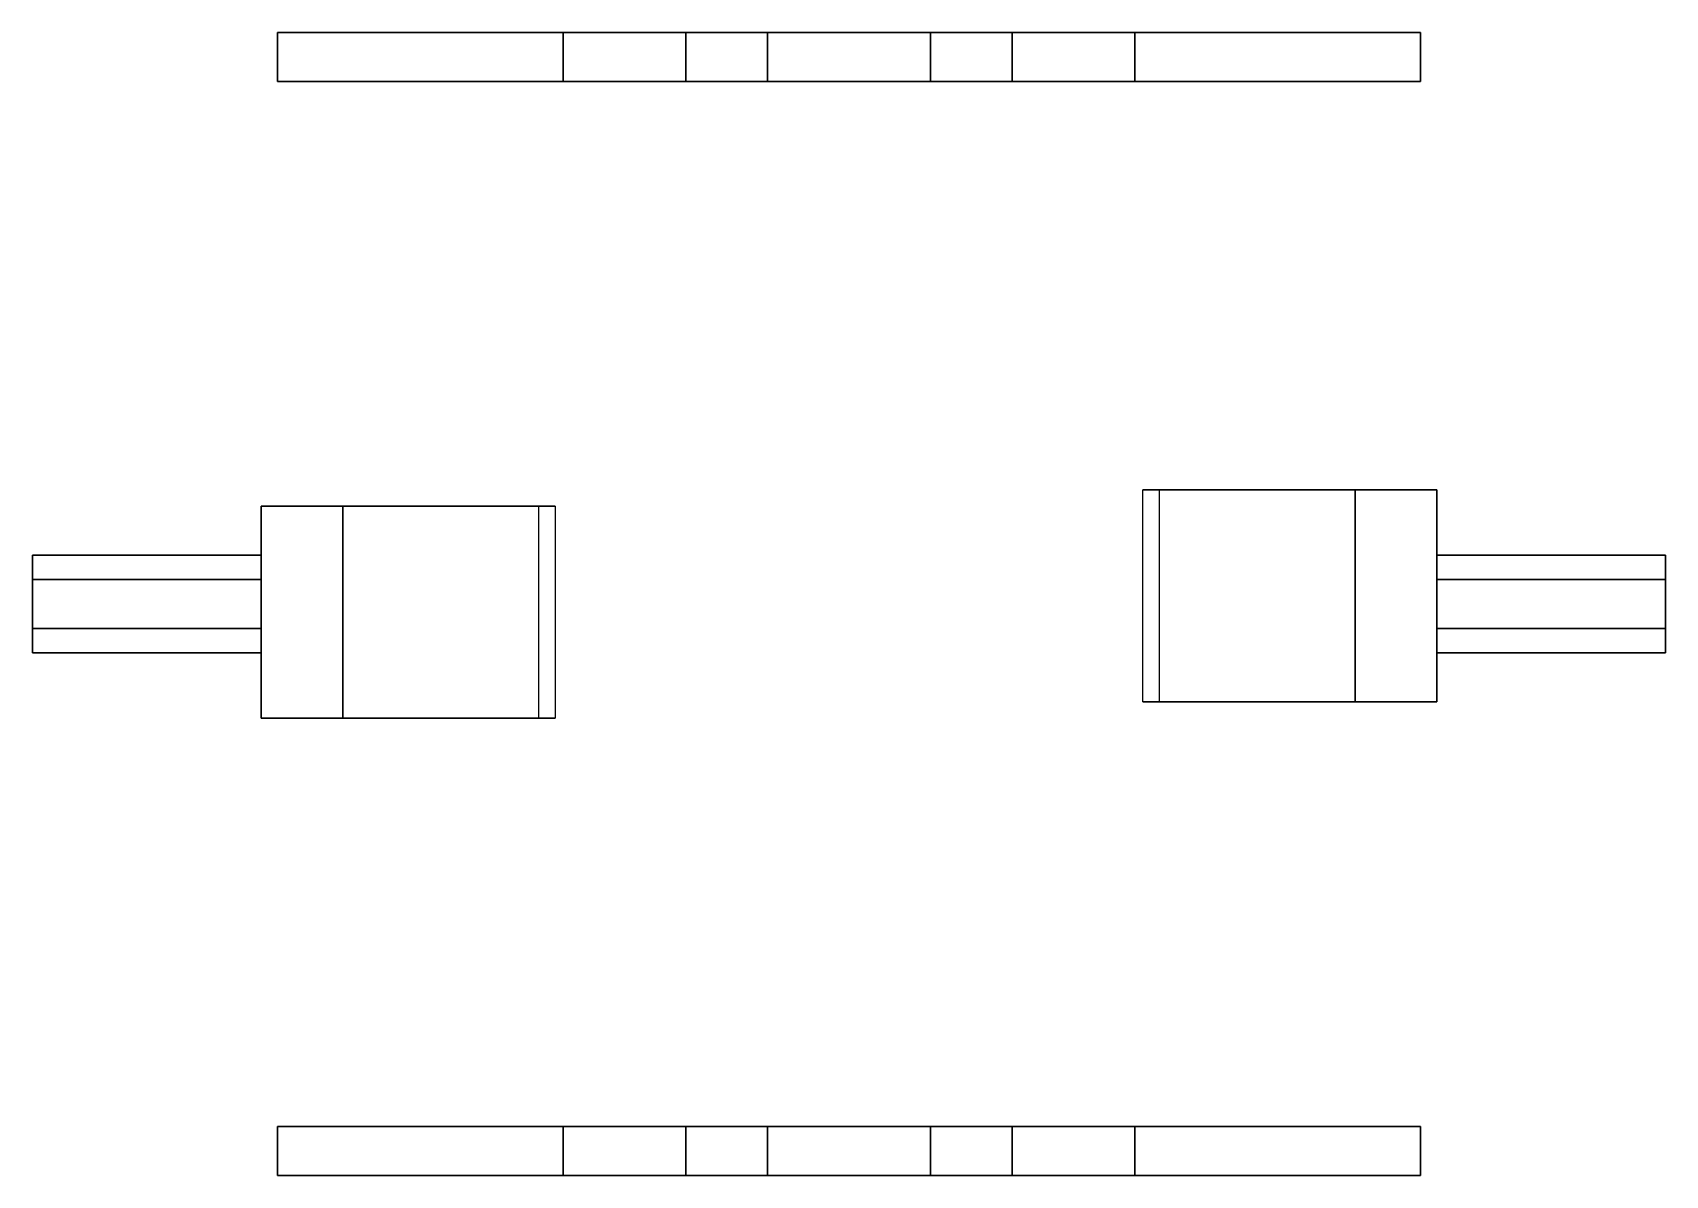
# Model space of a CAD drawing. Extents: x -0.5 to 0.5, y -0.35 to 0.35.
import ezdxf

# ---------------------------------------------------------------- set-up
doc = ezdxf.new("R2010")
doc.units = 0
doc.layers.add('TUBE_HOLDER', color=5, linetype='CONTINUOUS')

msp = doc.modelspace()

# ---------------------------------------------------------------- linework, layer by layer
at = {"layer": 'TUBE_HOLDER'}
for points in [[(-0.05, 0.35, 0.1566), (-0.1, 0.35, 0.07), (-0.35, 0.35, 0.07), (-0.175, 0.35, 0.3731)], [(-0.175, 0.35, 0.3731), (-0.35, 0.35, 0.07), (-0.35, 0.32, 0.07), (-0.175, 0.32, 0.3731)], [(-0.1, 0.35, 0.07), (-0.05, 0.35, -0.0166), (-0.175, 0.35, -0.2331), (-0.35, 0.35, 0.07)], [(-0.35, 0.35, 0.07), (-0.175, 0.35, -0.2331), (-0.175, 0.32, -0.2331), (-0.35, 0.32, 0.07)], [(0.05, 0.35, 0.1566), (-0.05, 0.35, 0.1566), (-0.175, 0.35, 0.3731), (0.175, 0.35, 0.3731)], [(-0.05, 0.35, -0.0166), (0.05, 0.35, -0.0166), (0.175, 0.35, -0.2331), (-0.175, 0.35, -0.2331)], [(-0.175, 0.35, -0.2331), (0.175, 0.35, -0.2331), (0.175, 0.32, -0.2331), (-0.175, 0.32, -0.2331)], [(0.175, 0.35, 0.3731), (-0.175, 0.35, 0.3731), (-0.175, 0.32, 0.3731), (0.175, 0.32, 0.3731)], [(-0.05, 0.35, -0.0166), (-0.1, 0.35, 0.07), (-0.1, 0.32, 0.07), (-0.05, 0.32, -0.0166)], [(-0.1, 0.35, 0.07), (-0.05, 0.35, 0.1566), (-0.05, 0.32, 0.1566), (-0.1, 0.32, 0.07)], [(0.05, 0.35, -0.0166), (-0.05, 0.35, -0.0166), (-0.05, 0.32, -0.0166), (0.05, 0.32, -0.0166)], [(-0.05, 0.35, 0.1566), (0.05, 0.35, 0.1566), (0.05, 0.32, 0.1566), (-0.05, 0.32, 0.1566)], [(0.05, 0.35, 0.1566), (0.175, 0.35, 0.3731), (0.35, 0.35, 0.07), (0.1, 0.35, 0.07)], [(0.05, 0.35, -0.0166), (0.1, 0.35, 0.07), (0.35, 0.35, 0.07), (0.175, 0.35, -0.2331)], [(0.1, 0.35, 0.07), (0.05, 0.35, -0.0166), (0.05, 0.32, -0.0166), (0.1, 0.32, 0.07)], [(0.05, 0.35, 0.1566), (0.1, 0.35, 0.07), (0.1, 0.32, 0.07), (0.05, 0.32, 0.1566)], [(0.35, 0.35, 0.07), (0.175, 0.35, 0.3731), (0.175, 0.32, 0.3731), (0.35, 0.32, 0.07)], [(0.175, 0.35, -0.2331), (0.35, 0.35, 0.07), (0.35, 0.32, 0.07), (0.175, 0.32, -0.2331)], [(-0.35, 0.32, 0.07), (-0.1, 0.32, 0.07), (-0.05, 0.32, 0.1566), (-0.175, 0.32, 0.3731)], [(-0.35, 0.32, 0.07), (-0.175, 0.32, -0.2331), (-0.05, 0.32, -0.0166), (-0.1, 0.32, 0.07)], [(0.175, 0.32, 0.3731), (-0.175, 0.32, 0.3731), (-0.05, 0.32, 0.1566), (0.05, 0.32, 0.1566)], [(-0.175, 0.32, -0.2331), (0.175, 0.32, -0.2331), (0.05, 0.32, -0.0166), (-0.05, 0.32, -0.0166)], [(0.35, 0.32, 0.07), (0.175, 0.32, 0.3731), (0.05, 0.32, 0.1566), (0.1, 0.32, 0.07)], [(0.175, 0.32, -0.2331), (0.35, 0.32, 0.07), (0.1, 0.32, 0.07), (0.05, 0.32, -0.0166)], [(0.31, 0.07, 0.17), (0.31, 0.07, -0.16), (0.18, 0.07, -0.17), (0.19, 0.07, 0.18)], [(0.31, 0.07, -0.16), (0.31, -0.06, -0.16), (0.18, -0.06, -0.17), (0.18, 0.07, -0.17)], [(0.19, 0.07, 0.18), (0.19, -0.06, 0.18), (0.31, -0.06, 0.17), (0.31, 0.07, 0.17)], [(0.36, 0.07, 0.04), (0.36, 0.07, -0.04), (0.31, 0.07, -0.16), (0.31, 0.07, 0.17)], [(0.36, 0.07, -0.04), (0.36, -0.06, -0.04), (0.31, -0.06, -0.16), (0.31, 0.07, -0.16)], [(0.31, 0.07, 0.17), (0.31, -0.06, 0.17), (0.36, -0.06, 0.04), (0.36, 0.07, 0.04)], [(0.36, -0.06, 0.04), (0.36, -0.06, -0.04), (0.36, 0.07, -0.04), (0.36, 0.07, 0.04)], [(-0.36, 0.06, 0.04), (-0.36, 0.06, -0.04), (-0.36, -0.07, -0.04), (-0.36, -0.07, 0.04)], [(-0.31, 0.06, 0.17), (-0.31, 0.06, -0.16), (-0.36, 0.06, -0.04), (-0.36, 0.06, 0.04)], [(-0.36, -0.07, -0.04), (-0.36, 0.06, -0.04), (-0.31, 0.06, -0.16), (-0.31, -0.07, -0.16)], [(-0.31, -0.07, 0.17), (-0.31, 0.06, 0.17), (-0.36, 0.06, 0.04), (-0.36, -0.07, 0.04)], [(-0.19, 0.06, 0.18), (-0.18, 0.06, -0.17), (-0.31, 0.06, -0.16), (-0.31, 0.06, 0.17)], [(-0.31, -0.07, -0.16), (-0.31, 0.06, -0.16), (-0.18, 0.06, -0.17), (-0.18, -0.07, -0.17)], [(-0.19, -0.07, 0.18), (-0.19, 0.06, 0.18), (-0.31, 0.06, 0.17), (-0.31, -0.07, 0.17)], [(-0.5, 0.03), (-0.5, 0.015, 0.026), (-0.36, 0.015, 0.026), (-0.36, 0.03)], [(-0.5, 0.015, -0.026), (-0.5, 0.03), (-0.36, 0.03), (-0.36, 0.015, -0.026)], [(-0.5, 0.03), (-0.5, -0.03), (-0.5, -0.015, 0.026), (-0.5, 0.015, 0.026)], [(-0.5, 0.015, -0.026), (-0.5, -0.015, -0.026), (-0.5, -0.03), (-0.5, 0.03)], [(0.5, 0.015, 0.026), (0.5, 0.03), (0.36, 0.03), (0.36, 0.015, 0.026)], [(0.5, 0.03), (0.5, 0.015, -0.026), (0.36, 0.015, -0.026), (0.36, 0.03)], [(0.5, -0.03), (0.5, 0.03), (0.5, 0.015, 0.026), (0.5, -0.015, 0.026)], [(0.5, -0.015, -0.026), (0.5, 0.015, -0.026), (0.5, 0.03), (0.5, -0.03)], [(-0.5, 0.015, 0.026), (-0.5, -0.015, 0.026), (-0.36, -0.015, 0.026), (-0.36, 0.015, 0.026)], [(-0.5, -0.015, -0.026), (-0.5, 0.015, -0.026), (-0.36, 0.015, -0.026), (-0.36, -0.015, -0.026)], [(0.5, -0.015, 0.026), (0.5, 0.015, 0.026), (0.36, 0.015, 0.026), (0.36, -0.015, 0.026)], [(0.5, 0.015, -0.026), (0.5, -0.015, -0.026), (0.36, -0.015, -0.026), (0.36, 0.015, -0.026)], [(-0.5, -0.015, 0.026), (-0.5, -0.03), (-0.36, -0.03), (-0.36, -0.015, 0.026)], [(-0.5, -0.03), (-0.5, -0.015, -0.026), (-0.36, -0.015, -0.026), (-0.36, -0.03)], [(0.5, -0.03), (0.5, -0.015, 0.026), (0.36, -0.015, 0.026), (0.36, -0.03)], [(0.5, -0.015, -0.026), (0.5, -0.03), (0.36, -0.03), (0.36, -0.015, -0.026)], [(0.19, -0.06, 0.18), (0.18, -0.06, -0.17), (0.31, -0.06, -0.16), (0.31, -0.06, 0.17)], [(0.31, -0.06, 0.17), (0.31, -0.06, -0.16), (0.36, -0.06, -0.04), (0.36, -0.06, 0.04)], [(-0.36, -0.07, 0.04), (-0.36, -0.07, -0.04), (-0.31, -0.07, -0.16), (-0.31, -0.07, 0.17)], [(-0.31, -0.07, 0.17), (-0.31, -0.07, -0.16), (-0.18, -0.07, -0.17), (-0.19, -0.07, 0.18)], [(-0.175, -0.32, 0.3731), (-0.35, -0.32, 0.07), (-0.35, -0.35, 0.07), (-0.175, -0.35, 0.3731)], [(-0.35, -0.32, 0.07), (-0.175, -0.32, -0.2331), (-0.175, -0.35, -0.2331), (-0.35, -0.35, 0.07)], [(-0.05, -0.32, 0.1566), (-0.1, -0.32, 0.07), (-0.35, -0.32, 0.07), (-0.175, -0.32, 0.3731)], [(-0.1, -0.32, 0.07), (-0.05, -0.32, -0.0166), (-0.175, -0.32, -0.2331), (-0.35, -0.32, 0.07)], [(0.175, -0.32, 0.3731), (-0.175, -0.32, 0.3731), (-0.175, -0.35, 0.3731), (0.175, -0.35, 0.3731)], [(-0.175, -0.32, -0.2331), (0.175, -0.32, -0.2331), (0.175, -0.35, -0.2331), (-0.175, -0.35, -0.2331)], [(0.05, -0.32, 0.1566), (-0.05, -0.32, 0.1566), (-0.175, -0.32, 0.3731), (0.175, -0.32, 0.3731)], [(-0.05, -0.32, -0.0166), (0.05, -0.32, -0.0166), (0.175, -0.32, -0.2331), (-0.175, -0.32, -0.2331)], [(-0.1, -0.32, 0.07), (-0.05, -0.32, 0.1566), (-0.05, -0.35, 0.1566), (-0.1, -0.35, 0.07)], [(-0.05, -0.32, -0.0166), (-0.1, -0.32, 0.07), (-0.1, -0.35, 0.07), (-0.05, -0.35, -0.0166)], [(-0.05, -0.32, 0.1566), (0.05, -0.32, 0.1566), (0.05, -0.35, 0.1566), (-0.05, -0.35, 0.1566)], [(0.05, -0.32, -0.0166), (-0.05, -0.32, -0.0166), (-0.05, -0.35, -0.0166), (0.05, -0.35, -0.0166)], [(0.05, -0.32, 0.1566), (0.1, -0.32, 0.07), (0.1, -0.35, 0.07), (0.05, -0.35, 0.1566)], [(0.1, -0.32, 0.07), (0.05, -0.32, -0.0166), (0.05, -0.35, -0.0166), (0.1, -0.35, 0.07)], [(0.05, -0.32, -0.0166), (0.1, -0.32, 0.07), (0.35, -0.32, 0.07), (0.175, -0.32, -0.2331)], [(0.05, -0.32, 0.1566), (0.175, -0.32, 0.3731), (0.35, -0.32, 0.07), (0.1, -0.32, 0.07)], [(0.35, -0.32, 0.07), (0.175, -0.32, 0.3731), (0.175, -0.35, 0.3731), (0.35, -0.35, 0.07)], [(0.175, -0.32, -0.2331), (0.35, -0.32, 0.07), (0.35, -0.35, 0.07), (0.175, -0.35, -0.2331)], [(-0.35, -0.35, 0.07), (-0.175, -0.35, -0.2331), (-0.05, -0.35, -0.0166), (-0.1, -0.35, 0.07)], [(-0.35, -0.35, 0.07), (-0.1, -0.35, 0.07), (-0.05, -0.35, 0.1566), (-0.175, -0.35, 0.3731)], [(0.175, -0.35, 0.3731), (-0.175, -0.35, 0.3731), (-0.05, -0.35, 0.1566), (0.05, -0.35, 0.1566)], [(-0.175, -0.35, -0.2331), (0.175, -0.35, -0.2331), (0.05, -0.35, -0.0166), (-0.05, -0.35, -0.0166)], [(0.35, -0.35, 0.07), (0.175, -0.35, 0.3731), (0.05, -0.35, 0.1566), (0.1, -0.35, 0.07)], [(0.175, -0.35, -0.2331), (0.35, -0.35, 0.07), (0.1, -0.35, 0.07), (0.05, -0.35, -0.0166)]]:
    msp.add_3dface(points, dxfattribs=at)

doc.saveas('drawing.dxf')
